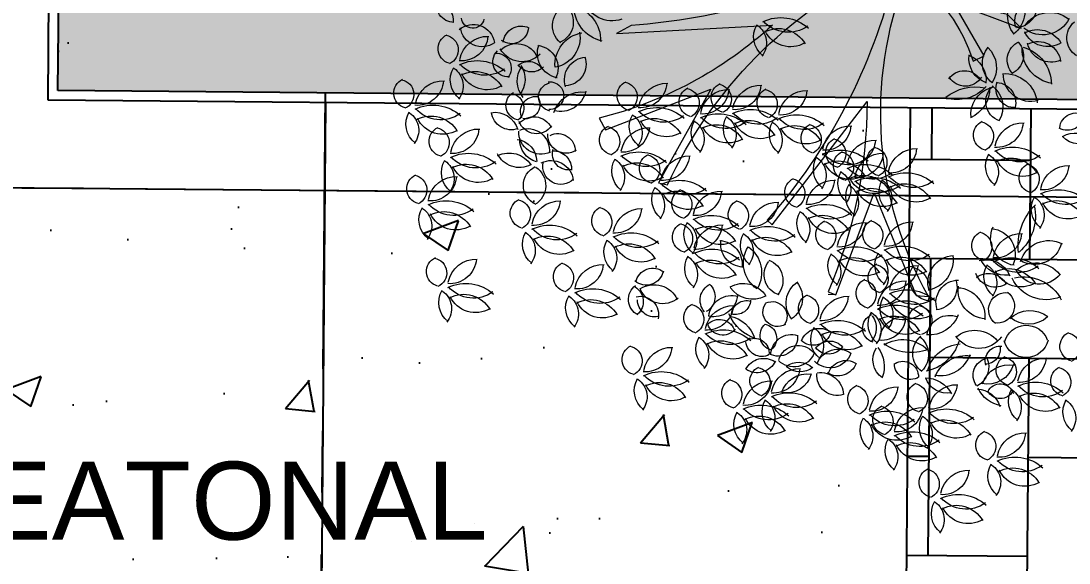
# Model space of a CAD drawing. Header units: millimetres. Extents: x 793 to 3159, y 750 to 2095.
# Drawn here: x 1242.8 to 1248.18, y 980.08 to 982.86 of the extents above; entities that cross this region are included whole.
import ezdxf

# ---------------------------------------------------------------- set-up
doc = ezdxf.new("R2010")
doc.units = ezdxf.units.MM
doc.linetypes.add('CENTER', pattern=[50.8, 31.75, -6.35, 6.35, -6.35])
doc.linetypes.add('CONTINUA', pattern=[0])
for name, color, linetype in [('A-PISOS', 252, 'Continuous'), ('A-PROY', 252, 'Continuous'), ('A-TEXTO', 2, 'Continuous'), ('A-VEGETACION', 65, 'Continuous')]:
    doc.layers.add(name, color=color, linetype=linetype)
doc.layers.add('JUNTA DE CONTROL', color=7, linetype='Continuous', true_color=0xf43e0b)
doc.styles.add('kobalt', font='arial.ttf', dxfattribs={"height": 0.15})

# ---------------------------------------------------------------- blocks, each defined once
blk = doc.blocks.new('A$C15914C01')
at = {"layer": 'A-PISOS', "linetype": 'CONTINUA', "ltscale": 0.5}
h = blk.add_hatch(dxfattribs=at)
h.set_pattern_fill('AR-CONC', color=250, scale=0.01)
h.set_pattern_definition([(50, (-2174.8441, -711.9263), (1.8218467, -0.1593909), [0.1905, -2.0955]), (355, (-2174.8441, -711.9263), (-0.3524342, 1.9105685), [0.1524, -1.6764058]), (100.451445, (-2174.6923, -711.9396), (1.4694125, 1.7511775), [0.1619001, -1.7809024]), (46.1842, (-2174.844, -711.4183), (2.7107904, -0.4204233), [0.28575, -3.14325]), (96.63556, (-2174.6182, -711.4533), (2.3740413, 2.4742612), [0.2428502, -2.671356]), (351.18415, (-2174.844, -711.4183), (2.3740413, 2.4742612), [0.2285997, -2.5145973]), (21, (-2174.5901, -711.5453), (1.5161439, -1.022652), [0.1905, -2.0955]), (326, (-2174.5901, -711.5453), (0.6180203, 1.8418797), [0.1524, -1.6764]), (71.451445, (-2174.4638, -711.6305), (2.1341642, 0.8192277), [0.1619001, -1.7808994]), (37.5, (-2174.8441, -711.9263), (0.03088603, 0.84555039), [0, -1.65608, 0, -1.7018, 0, -1.68275]), (7.5, (-2174.8441, -711.9263), (0.66819663, 1.00180575), [0, -0.97028, 0, -1.61798, 0, -0.64135]), (327.5, (-2175.4105, -711.9263), (1.35590595, -0.05728744), [0, -0.635, 0, -1.9812, 0, -2.6289]), (317.5, (-2175.6645, -711.9263), (1.4812918, 0.2542649), [0, -0.8255, 0, -1.31572, 0, -1.8669])])
h.paths.add_polyline_path([(63.5483, -5.5046), (58.8168, -5.5046), (58.8168, -10.6086), (67.8168, -10.6086), (67.8203, -6.71), (63.5483, -6.7002)])
h.paths.add_polyline_path([(58.8168, -5.5046), (63.5455, -5.5046), (63.5511, -4.9051), (67.8168, -4.9051), (67.8168, -0.9978), (63.5483, -0.9978), (63.5489, -0.9974), (58.8168, -0.9974)])
h = blk.add_hatch(dxfattribs=at)
h.set_pattern_fill('AR-HBONE', color=250, scale=0.005, angle=45)
h.set_pattern_definition([(90, (-2174.8441, -711.9263), (-0.508, 0.508), [1.524, -0.508]), (180, (-2174.8441, -711.4183), (-0.508, 0.508), [1.524, -0.508])])
h.paths.add_polyline_path([(73.8168, -6.7051), (67.8168, -6.7051), (67.8168, -10.6088), (73.8168, -10.6088)])
h.paths.add_polyline_path([(67.8168, -4.9051), (73.8168, -4.9051), (73.8168, -0.9983), (67.8168, -0.9983)])
at = {"layer": 'A-PISOS', "color": 250, "linetype": 'CONTINUA', "ltscale": 0.5}
for p, q in [((64.8168, -6.7051), (64.8168, -10.6087)), ((67.8168, -6.7051), (67.8168, -10.6088)), ((58.8168, -7.153), (77.8618, -7.153))]:
    blk.add_line(p, q, dxfattribs=at)
blk = doc.blocks.new('XR-CONJUNTO$0$A$C458D45B7')
at = {"lineweight": 0, "extrusion": (-2.43104e-07, -5.45806e-06, 1)}
blk.add_line((-0.3067, -1.749), (-0.3463, -1.7481), dxfattribs=at)
blk.add_lwpolyline([(0.1057, -1.746), (0.1681, -1.7494, -0.110183), (-0.0866, -0.95, -0.110183), (0.0225, -0.1181, 0.069274), (0.0548, -0.1083, -0.159056), (0.3751, -0.5382), (0.4313, -0.5098), (0.2694, -0.2414), (0.6188, -0.3643), (0.5483, -0.2962, -0.129481), (0.1024, -0.068, 0.184379), (0.1254, 0.0127), (0.8832, -0.1415), (0.8943, -0.0784), (0.1156, 0.0518, -0.487233), (0.1075, 0.0667, -0.157099), (0.4909, 0.4325), (0.4557, 0.4846), (0.2096, 0.2904), (0.2879, 0.6525), (0.2292, 0.5741, -0.1274), (0.063, 0.1098, -1.508538), (0.0487, 0.1166), (-0.0409, 1.3604), (-0.1014, 1.2588), (-0.0393, 0.4627, -0.187108), (-0.3498, 1.1361), (-0.3949, 1.1174), (-0.3356, 0.7801), (-0.586, 0.9428), (-0.6161, 0.9071, -0.222061), (-0.0345, 0.1193), (-0.0367, 0.1218), (-0.9935, 0.563), (-0.9683, 0.4373, -0.148996), (-0.7862, 0.3977), (-0.1177, 0.0214, -0.61159), (-0.1188, -0.006, -0.101655), (-1.381, -0.3864), (-1.4565, -0.4291), (-0.657, -0.3716, -0.12496), (-1.5382, -0.8654), (-1.5037, -0.924), (-0.968, -0.7054), (-1.2263, -1.1913), (-1.1801, -1.2004, -0.176723), (-0.0978, -0.0662, 0.164875), (-0.0374, -0.112, -0.122319), (-0.6656, -1.3725), (-0.6394, -1.3961), (-0.165, -0.7555, -0.101541), (-0.347, -1.7346), (-0.3067, -1.749), (-0.1198, -1.2235), (0.1057, -1.746)], format="xyb", close=True, dxfattribs=at)
at = {"lineweight": 0, "extrusion": (2.43104e-07, 5.45806e-06, -1)}
for centre, major_axis, start_param, end_param in [((0.6971, -0.3006), (0.1099, 0.1001, 0), 3.177484, 4.811975), ((0.4834, -0.2765), (0.1035, -0.1137, 0), -1.517654, 0.053705), ((-2.2916, -0.2978), (0.0606, -0.0666, 0), 0.737383, 2.650506), ((-1.4822, -0.2092), (0.1151, 0.1048, 0), 1.972626, 3.529352), ((0.6842, -0.3267), (0.0662, -0.0727, 0), 1.953292, 3.968698), ((0.5832, -0.2495), (0.0771, -0.0847, 0), -1.086962, 0.633267), ((-2.3957, -0.3799), (0.0681, -0.0747, 0), 4.052293, 5.534953), ((-1.6688, -0.393), (0.0783, -0.086, 0), 1.425585, 3.486513), ((-1.7932, -0.3761), (0.0771, -0.0846, 0), 4.606747, 6.608193), ((-1.7172, -0.469), (0.1331, 0.1212, 0), 5.659962, 7.036498), ((-1.4916, -0.2871), (0.1256, -0.1379, 0), 0.943566, 2.313218), ((-0.6113, -0.5435), (0.156, 0.1421, 0), 4.983233, 6.17178), ((0.728, -0.2461), (0.1016, -0.1116, 0), -0.392699, 1.416384), ((0.767, -0.434), (0.1135, 0.1034, 0), 4.447251, 6.105395), ((-2.195, -0.3571), (0.0395, -0.0433, 0), -0.642878, 2.183197), ((-0.6295, -0.4307), (0.0909, 0.0828, 0), 2.943806, 4.400315), ((-0.7961, -0.4651), (0.0813, 0.074, 0), 6.042078, 7.680112), ((-0.5782, -0.2358), (0.1269, 0.1155, 0), 1.666781, 3.133707), ((-0.6223, -0.5454), (0.1055, -0.1158, 0), 3.38331, 4.908592), ((0.7063, -0.5098), (0.0938, -0.103, 0), 3.356607, 4.894804), ((0.9635, -0.4091), (0.0736, -0.0808, 0), 1.306379, 3.162265), ((-2.1896, -0.5067), (0.0818, 0.0745, 0), 4.725657, 6.840485), ((-2.1463, -0.3974), (0.083, 0.0756, 0), 1.68426, 3.729013), ((-1.9949, -0.4053), (0.0637, 0.058, 0), 0.764156, 2.934492), ((-1.9437, -0.494), (0.0694, 0.0632, 0), 3.980915, 5.862351), ((-1.6018, -0.593), (0.1128, -0.1238, 0), 2.221305, 3.690822), ((-1.7962, -0.4571), (0.1033, -0.1134, 0), -1.032306, 0.534835), ((-0.5651, -0.3368), (0.0974, -0.107, 0), 0.190237, 1.841773), ((0.7538, -0.3282), (0.0952, 0.0867, 0), 1.721172, 3.438981), ((0.7097, -0.547), (0.0855, 0.0778, 0), 4.970648, 6.893858), ((-2.292, -0.5222), (0.0578, 0.0526, 0), 2.569534, 5.006064), ((-2.3437, -0.5302), (0.0521, -0.0572, 0), 4.051015, 6.582941), ((-2.2517, -0.448), (0.0917, -0.1007, 0), -0.777492, 0.800951), ((-2.1145, -0.6009), (0.0977, -0.1073, 0), 2.477681, 3.902549), ((0.5509, -0.5449), (0.0857, -0.0941, 0), 1.381618, 2.98878), ((0.3531, -0.5727), (0.1058, 0.0963, 0), 6.187244, 7.584647), ((0.6511, -0.5265), (0.0746, 0.068, 0), 3.082887, 5.021593), ((0.5328, -0.5061), (0.0677, -0.0743, 0), 4.704556, 6.562471), ((0.8079, -0.4647), (0.1228, -0.1349, 0), 0.876191, 2.292519), ((0.5809, -0.6537), (0.1334, -0.1465, 0), 4.136961, 5.426322), ((0.7736, -0.4108), (0.0842, -0.0925, 0), 0.316464, 2.06298), ((-2.0101, -0.5841), (0.0523, -0.0575, 0), 0.633418, 3.085829), ((-1.9398, -0.4538), (0.0868, -0.0954, 0), -0.069614, 1.779881), ((-1.9667, -0.6078), (0.0867, 0.0789, 0), 4.676888, 6.613696), ((-1.7339, -0.5375), (0.0851, -0.0934, 0), 0.924716, 2.656883), ((-1.8688, -0.6134), (0.0781, -0.0858, 0), 3.969056, 5.92434), ((0.4851, -0.523), (0.097, 0.0883, 0), 2.624439, 4.009853), ((0.3065, -0.6372), (0.0924, -0.1015, 0), 4.220644, 5.539862), ((-2.1633, -0.7923), (0.156, 0.1421, 0), 4.983233, 6.17178), ((-2.0709, -0.6192), (0.0524, -0.0576, 0), 3.810166, 6.090838), ((-1.9038, -0.6639), (0.0614, 0.0559, 0), 4.717033, 6.423449), ((-1.6027, -0.6693), (0.086, 0.0783, 0), 3.55062, 5.363168), ((-1.7206, -0.5916), (0.0749, -0.0823, 0), -1.194178, 0.664916), ((0.3333, -0.6856), (0.0658, -0.0723, 0), 2.905781, 4.823107), ((-2.1816, -0.6795), (0.0909, 0.0828, 0), 2.943806, 4.400315), ((-2.3482, -0.7139), (0.0813, 0.074, 0), 6.042078, 7.680112), ((-2.1303, -0.4845), (0.1269, 0.1155, 0), 1.666781, 3.133707), ((-2.1744, -0.7941), (0.1055, -0.1158, 0), 3.38331, 4.908592), ((-1.8262, -0.6795), (0.0906, -0.0995, 0), 1.614915, 2.889535), ((-1.8895, -0.5504), (0.0621, 0.0565, 0), 1.467676, 3.222181), ((-2.0476, -0.6746), (0.0938, 0.0854, 0), 0.129265, 1.395311), ((0.3358, -0.5709), (0.0714, 0.065, 0), 1.264913, 3.299305), ((0.5912, -0.6765), (0.0712, 0.0649, 0), 2.239479, 4.247459), ((0.4925, -0.7502), (0.0711, -0.0781, 0), 3.953652, 5.660875), ((0.5423, -0.7661), (0.1235, 0.1125, 0), 5.36207, 6.898676), ((0.673, -0.5985), (0.0953, -0.1046, 0), 0.451758, 2.314123), ((-2.5155, -0.7546), (0.0578, 0.0526, 0), 2.569534, 5.006064), ((-2.5672, -0.7627), (0.0521, -0.0572, 0), 4.051015, 6.582941), ((-2.4752, -0.6805), (0.0917, -0.1007, 0), -0.777492, 0.800951), ((-2.338, -0.8334), (0.0977, -0.1073, 0), 2.477681, 3.902549), ((-2.1171, -0.5856), (0.0974, -0.107, 0), 0.190237, 1.841773), ((-1.7764, -0.7608), (0.0547, 0.0498, 0), 2.514693, 5.184025), ((-1.7922, -0.7543), (0.0477, -0.0524, 0), 3.730197, 7.076743), ((-1.3694, -0.7464), (0.0578, 0.0526, 0), 2.569534, 5.006064), ((-1.4212, -0.7544), (0.0521, -0.0572, 0), 4.051015, 6.582941), ((-1.3292, -0.6723), (0.0917, -0.1007, 0), -0.777492, 0.800951), ((-1.192, -0.8251), (0.0977, -0.1073, 0), 2.477681, 3.902549), ((-0.8867, -0.7475), (0.0578, 0.0526, 0), 2.569534, 5.006064), ((-0.9384, -0.7555), (0.0521, -0.0572, 0), 4.051015, 6.582941), ((-0.8464, -0.6733), (0.0917, -0.1007, 0), -0.777492, 0.800951), ((-0.7092, -0.8262), (0.0977, -0.1073, 0), 2.477681, 3.902549), ((0.3952, -0.9166), (0.1824, 0.1661, 0), 4.763929, 5.636252), ((0.2948, -0.5436), (0.143, 0.1302, 0), 1.427963, 2.601349), ((0.5108, -0.8091), (0.1051, 0.0957, 0), 3.743488, 5.119397), ((0.2985, -0.6789), (0.1219, 0.111, 0), 0.683436, 1.880422), ((0.5462, -0.7433), (0.0689, -0.0756, 0), 1.029573, 3.198864), ((0.3985, -0.7729), (0.0993, 0.0905, 0), 6.058163, 7.566179), ((-1.9413, -0.8068), (0.0509, -0.0559, 0), 0.945939, 3.367294), ((-2.002, -0.8225), (0.0572, 0.0521, 0), 5.641793, 7.92155), ((-1.624, -0.8846), (0.1127, 0.1027, 0), 4.169962, 5.561665), ((-1.7382, -0.7025), (0.0978, 0.089, 0), 0.938823, 2.542828), ((-1.051, -0.7726), (0.0578, 0.0526, 0), 2.569534, 5.006064), ((-1.1027, -0.7806), (0.0521, -0.0572, 0), 4.051015, 6.582941), ((-1.0107, -0.6984), (0.0917, -0.1007, 0), -0.777492, 0.800951), ((-0.8735, -0.8513), (0.0977, -0.1073, 0), 2.477681, 3.902549), ((-0.6504, -0.7704), (0.0578, 0.0526, 0), 2.569534, 5.006064), ((-0.7022, -0.7784), (0.0521, -0.0572, 0), 4.051015, 6.582941), ((-0.6101, -0.6963), (0.0917, -0.1007, 0), -0.777492, 0.800951), ((-0.4729, -0.8491), (0.0977, -0.1073, 0), 2.477681, 3.902549), ((-2.3869, -1.0247), (0.156, 0.1421, 0), 4.983233, 6.17178), ((-1.8635, -0.8377), (0.0576, 0.0525, 0), 3.417735, 5.567883), ((-1.9167, -0.801), (0.055, 0.0501, 0), 0.107397, 2.469596), ((-1.2408, -1.0165), (0.156, 0.1421, 0), 4.983233, 6.17178), ((-0.758, -1.0176), (0.156, 0.1421, 0), 4.983233, 6.17178), ((0.8645, -0.7958), (0.0594, -0.0652, 0), -0.726496, 1.218619), ((0.9098, -0.8788), (0.0568, -0.0624, 0), 2.393253, 4.474922), ((-2.4051, -0.9119), (0.0909, 0.0828, 0), 2.943806, 4.400315), ((-2.5717, -0.9464), (0.0813, 0.074, 0), 6.042078, 7.680112), ((-2.3538, -0.717), (0.1269, 0.1155, 0), 1.666781, 3.133707), ((-2.3979, -1.0266), (0.1055, -0.1158, 0), 3.38331, 4.908592), ((-2.0704, -0.9669), (0.0821, -0.0901, 0), 3.692575, 5.155285), ((-1.989, -0.8304), (0.0692, -0.076, 0), 0.38642, 2.157574), ((-1.259, -0.9037), (0.0909, 0.0828, 0), 2.943806, 4.400315), ((-1.4256, -0.9381), (0.0813, 0.074, 0), 6.042078, 7.680112), ((-1.2077, -0.7087), (0.1269, 0.1155, 0), 1.666781, 3.133707), ((-1.2519, -1.0183), (0.1055, -0.1158, 0), 3.38331, 4.908592), ((-0.9223, -1.0427), (0.156, 0.1421, 0), 4.983233, 6.17178), ((-0.8892, -0.7349), (0.1269, 0.1155, 0), 1.666781, 3.133707), ((-0.7763, -0.9048), (0.0909, 0.0828, 0), 2.943806, 4.400315), ((-0.9429, -0.9392), (0.0813, 0.074, 0), 6.042078, 7.680112), ((-0.725, -0.7098), (0.1269, 0.1155, 0), 1.666781, 3.133707), ((-0.7691, -1.0194), (0.1055, -0.1158, 0), 3.38331, 4.908592), ((-0.5218, -1.0405), (0.156, 0.1421, 0), 4.983233, 6.17178), ((-0.4887, -0.7327), (0.1269, 0.1155, 0), 1.666781, 3.133707), ((0.4619, -0.9165), (0.0578, 0.0526, 0), 2.569534, 5.006064), ((0.4102, -0.9246), (0.0521, -0.0572, 0), 4.051015, 6.582941), ((0.5022, -0.8424), (0.0917, -0.1007, 0), -0.777492, 0.800951), ((0.6394, -0.9952), (0.0977, -0.1073, 0), 2.477681, 3.902549), ((-2.3406, -0.818), (0.0974, -0.107, 0), 0.190237, 1.841773), ((-1.8711, -0.9645), (0.0744, 0.0677, 0), 4.565806, 6.533384), ((-1.8588, -0.8569), (0.0633, -0.0695, 0), -0.241864, 1.949123), ((-1.4554, -0.9757), (0.0578, 0.0526, 0), 2.569534, 5.006064), ((-1.5071, -0.9838), (0.0521, -0.0572, 0), 4.051015, 6.582941), ((-1.4151, -0.9016), (0.0917, -0.1007, 0), -0.777492, 0.800951), ((-1.2779, -1.0544), (0.0977, -0.1073, 0), 2.477681, 3.902549), ((-1.1946, -0.8098), (0.0974, -0.107, 0), 0.190237, 1.841773), ((-0.9405, -0.9299), (0.0909, 0.0828, 0), 2.943806, 4.400315), ((-1.1071, -0.9643), (0.0813, 0.074, 0), 6.042078, 7.680112), ((-0.9334, -1.0445), (0.1055, -0.1158, 0), 3.38331, 4.908592), ((-0.8761, -0.836), (0.0974, -0.107, 0), 0.190237, 1.841773), ((-0.7118, -0.8109), (0.0974, -0.107, 0), 0.190237, 1.841773), ((-0.54, -0.9277), (0.0909, 0.0828, 0), 2.943806, 4.400315), ((-0.7066, -0.9621), (0.0813, 0.074, 0), 6.042078, 7.680112), ((-0.5328, -1.0423), (0.1055, -0.1158, 0), 3.38331, 4.908592), ((-0.4756, -0.8338), (0.0974, -0.107, 0), 0.190237, 1.841773), ((-0.4213, -0.9474), (0.0578, 0.0526, 0), 2.569534, 5.006064), ((-0.4731, -0.9554), (0.0521, -0.0572, 0), 4.051015, 6.582941), ((-0.3811, -0.8732), (0.0917, -0.1007, 0), -0.777492, 0.800951), ((-0.2439, -1.0261), (0.0977, -0.1073, 0), 2.477681, 3.902549), ((0.9106, -1.0346), (0.0926, -0.1017, 0), 3.353254, 4.564957), ((-2.3294, -0.9985), (0.0578, 0.0526, 0), 2.569534, 5.006064), ((-2.3812, -1.0065), (0.0521, -0.0572, 0), 4.051015, 6.582941), ((-2.2891, -0.9244), (0.0917, -0.1007, 0), -0.777492, 0.800951), ((-2.152, -1.0772), (0.0977, -0.1073, 0), 2.477681, 3.902549), ((-1.8349, -0.9416), (0.0765, -0.084, 0), 0.279297, 2.335483), ((-1.9016, -1.0376), (0.0829, 0.0754, 0), 5.072303, 7.119215), ((-1.7051, -0.9533), (0.0702, 0.0639, 0), 1.7289, 3.911271), ((-1.7464, -1.0372), (0.0598, -0.0657, 0), 3.398385, 5.466877), ((-0.2941, -1.0186), (0.0578, 0.0526, 0), 2.569534, 5.006064), ((-0.3459, -1.0266), (0.0521, -0.0572, 0), 4.051015, 6.582941), ((-0.2539, -0.9445), (0.0917, -0.1007, 0), -0.777492, 0.800951), ((-0.1167, -1.0973), (0.0977, -0.1073, 0), 2.477681, 3.902549), ((0.5906, -1.1866), (0.156, 0.1421, 0), 4.983233, 6.17178), ((0.926, -0.8367), (0.0863, 0.0786, 0), 1.589818, 3.127586), ((-1.9684, -1.0956), (0.0847, 0.0771, 0), 5.565903, 6.997649), ((-1.8235, -0.9794), (0.0806, -0.0885, 0), 1.008399, 2.302773), ((-1.3268, -1.2458), (0.156, 0.1421, 0), 4.983233, 6.17178), ((-0.2927, -1.2175), (0.156, 0.1421, 0), 4.983233, 6.17178), ((-0.2531, -1.0846), (0.0578, 0.0526, 0), 2.569534, 5.006064), ((-0.3048, -1.0927), (0.0521, -0.0572, 0), 4.051015, 6.582941), ((-0.2128, -1.0105), (0.0917, -0.1007, 0), -0.777492, 0.800951), ((-0.0756, -1.1634), (0.0977, -0.1073, 0), 2.477681, 3.902549), ((-0.0824, -1.0582), (0.0578, 0.0526, 0), 2.569534, 5.006064), ((-0.1341, -1.0662), (0.0521, -0.0572, 0), 4.051015, 6.582941), ((-0.0421, -0.9841), (0.0917, -0.1007, 0), -0.777492, 0.800951), ((0.0951, -1.1369), (0.0977, -0.1073, 0), 2.477681, 3.902549), ((0.5723, -1.0738), (0.0909, 0.0828, 0), 2.943806, 4.400315), ((0.4057, -1.1082), (0.0813, 0.074, 0), 6.042078, 7.680112), ((0.6236, -0.8789), (0.1269, 0.1155, 0), 1.666781, 3.133707), ((0.5795, -1.1885), (0.1055, -0.1158, 0), 3.38331, 4.908592), ((-2.2008, -1.2686), (0.156, 0.1421, 0), 4.983233, 6.17178), ((-1.9446, -1.0025), (0.0914, 0.0833, 0), 1.806411, 3.423556), ((-1.9938, -1.1874), (0.1001, 0.0912, 0), 4.980953, 6.432495), ((-1.6923, -1.0522), (0.0603, 0.0549, 0), 2.047726, 4.165076), ((-1.7684, -1.1317), (0.0697, 0.0635, 0), 5.41227, 7.055783), ((-1.345, -1.133), (0.0909, 0.0828, 0), 2.943806, 4.400315), ((-1.2937, -0.9381), (0.1269, 0.1155, 0), 1.666781, 3.133707), ((-1.3378, -1.2477), (0.1055, -0.1158, 0), 3.38331, 4.908592), ((-1.2476, -1.1172), (0.0578, 0.0526, 0), 2.569534, 5.006064), ((-1.2994, -1.1252), (0.0521, -0.0572, 0), 4.051015, 6.582941), ((-1.2073, -1.043), (0.0917, -0.1007, 0), -0.777492, 0.800951), ((-1.0702, -1.1959), (0.0977, -0.1073, 0), 2.477681, 3.902549), ((-0.3109, -1.1047), (0.0909, 0.0828, 0), 2.943806, 4.400315), ((-0.4775, -1.1391), (0.0813, 0.074, 0), 6.042078, 7.680112), ((-0.2596, -0.9097), (0.1269, 0.1155, 0), 1.666781, 3.133707), ((-0.3038, -1.2193), (0.1055, -0.1158, 0), 3.38331, 4.908592), ((-0.1655, -1.2887), (0.156, 0.1421, 0), 4.983233, 6.17178), ((0.6368, -0.9799), (0.0974, -0.107, 0), 0.190237, 1.841773), ((0.7002, -1.1307), (0.0578, 0.0526, 0), 2.569534, 5.006064), ((0.6485, -1.1387), (0.0521, -0.0572, 0), 4.051015, 6.582941), ((0.7405, -1.0565), (0.0917, -0.1007, 0), -0.777492, 0.800951), ((0.8777, -1.2094), (0.0977, -0.1073, 0), 2.477681, 3.902549), ((-2.219, -1.1558), (0.0909, 0.0828, 0), 2.943806, 4.400315), ((-2.3856, -1.1902), (0.0813, 0.074, 0), 6.042078, 7.680112), ((-2.1677, -0.9608), (0.1269, 0.1155, 0), 1.666781, 3.133707), ((-2.2118, -1.2704), (0.1055, -0.1158, 0), 3.38331, 4.908592), ((-2.1546, -1.0619), (0.0974, -0.107, 0), 0.190237, 1.841773), ((-1.8126, -1.2153), (0.072, -0.0791, 0), 1.163391, 3.416553), ((-1.9175, -1.2184), (0.0757, -0.0831, 0), 4.435217, 6.484111), ((-1.7769, -1.1998), (0.0834, 0.076, 0), 4.961295, 6.910739), ((-1.7291, -1.1155), (0.0627, -0.0688, 0), -0.051798, 2.496029), ((-1.5116, -1.1674), (0.0813, 0.074, 0), 6.042078, 7.680112), ((-1.2805, -1.0391), (0.0974, -0.107, 0), 0.190237, 1.841773), ((-0.2465, -1.0107), (0.0974, -0.107, 0), 0.190237, 1.841773), ((-0.1837, -1.1759), (0.0909, 0.0828, 0), 2.943806, 4.400315), ((-0.3503, -1.2103), (0.0813, 0.074, 0), 6.042078, 7.680112), ((-0.1324, -0.9809), (0.1269, 0.1155, 0), 1.666781, 3.133707), ((-0.1766, -1.2906), (0.1055, -0.1158, 0), 3.38331, 4.908592), ((-0.1245, -1.3547), (0.156, 0.1421, 0), 4.983233, 6.17178), ((0.0463, -1.3283), (0.156, 0.1421, 0), 4.983233, 6.17178), ((-2.4398, -1.2438), (0.0578, 0.0526, 0), 2.569534, 5.006064), ((-2.4915, -1.2519), (0.0521, -0.0572, 0), 4.051015, 6.582941), ((-2.3995, -1.1697), (0.0917, -0.1007, 0), -0.777492, 0.800951), ((-2.2623, -1.3226), (0.0977, -0.1073, 0), 2.477681, 3.902549), ((-1.119, -1.3873), (0.156, 0.1421, 0), 4.983233, 6.17178), ((-0.5005, -1.2274), (0.0578, 0.0526, 0), 2.569534, 5.006064), ((-0.5522, -1.2354), (0.0521, -0.0572, 0), 4.051015, 6.582941), ((-0.4602, -1.1532), (0.0917, -0.1007, 0), -0.777492, 0.800951), ((-0.323, -1.3061), (0.0977, -0.1073, 0), 2.477681, 3.902549), ((-0.1427, -1.2419), (0.0909, 0.0828, 0), 2.943806, 4.400315), ((-0.1193, -1.082), (0.0974, -0.107, 0), 0.190237, 1.841773), ((-0.0914, -1.047), (0.1269, 0.1155, 0), 1.666781, 3.133707), ((-0.1355, -1.3566), (0.1055, -0.1158, 0), 3.38331, 4.908592), ((0.028, -1.2155), (0.0909, 0.0828, 0), 2.943806, 4.400315), ((-0.1385, -1.2499), (0.0813, 0.074, 0), 6.042078, 7.680112), ((0.0793, -1.0205), (0.1269, 0.1155, 0), 1.666781, 3.133707), ((0.0352, -1.3301), (0.1055, -0.1158, 0), 3.38331, 4.908592), ((0.8289, -1.4008), (0.156, 0.1421, 0), 4.983233, 6.17178), ((-1.1372, -1.2745), (0.0909, 0.0828, 0), 2.943806, 4.400315), ((-1.3038, -1.3089), (0.0813, 0.074, 0), 6.042078, 7.680112), ((-1.0859, -1.0795), (0.1269, 0.1155, 0), 1.666781, 3.133707), ((-1.13, -1.3891), (0.1055, -0.1158, 0), 3.38331, 4.908592), ((-1.0791, -1.2944), (0.0578, 0.0526, 0), 2.569534, 5.006064), ((-1.1309, -1.3025), (0.0521, -0.0572, 0), 4.051015, 6.582941), ((-1.0388, -1.2203), (0.0917, -0.1007, 0), -0.777492, 0.800951), ((-0.9017, -1.3731), (0.0977, -0.1073, 0), 2.477681, 3.902549), ((-0.3093, -1.2764), (0.0813, 0.074, 0), 6.042078, 7.680112), ((-0.0782, -1.148), (0.0974, -0.107, 0), 0.190237, 1.841773), ((0.0925, -1.1216), (0.0974, -0.107, 0), 0.190237, 1.841773), ((0.8106, -1.288), (0.0909, 0.0828, 0), 2.943806, 4.400315), ((0.6441, -1.3224), (0.0813, 0.074, 0), 6.042078, 7.680112), ((0.862, -1.093), (0.1269, 0.1155, 0), 1.666781, 3.133707), ((0.8178, -1.4026), (0.1055, -0.1158, 0), 3.38331, 4.908592), ((-2.3111, -1.5139), (0.156, 0.1421, 0), 4.983233, 6.17178), ((-1.9065, -1.3598), (0.0578, 0.0526, 0), 2.569534, 5.006064), ((-1.0728, -1.1806), (0.0974, -0.107, 0), 0.190237, 1.841773), ((-0.7881, -1.3457), (0.0578, 0.0526, 0), 2.569534, 5.006064), ((-0.8399, -1.3537), (0.0521, -0.0572, 0), 4.051015, 6.582941), ((-0.7479, -1.2715), (0.0917, -0.1007, 0), -0.777492, 0.800951), ((-0.6107, -1.4244), (0.0977, -0.1073, 0), 2.477681, 3.902549), ((-0.3719, -1.4975), (0.156, 0.1421, 0), 4.983233, 6.17178), ((0.9141, -1.4743), (0.1955, -0.2147, 0), 2.163971, 3.093217), ((0.463, -1.3312), (0.166, -0.1823, 0), -1.064666, -0.000104), ((0.8751, -1.194), (0.0974, -0.107, 0), 0.190237, 1.841773), ((-2.3294, -1.4011), (0.0909, 0.0828, 0), 2.943806, 4.400315), ((-2.496, -1.4356), (0.0813, 0.074, 0), 6.042078, 7.680112), ((-2.2781, -1.2062), (0.1269, 0.1155, 0), 1.666781, 3.133707), ((-2.3222, -1.5158), (0.1055, -0.1158, 0), 3.38331, 4.908592), ((-1.9582, -1.3678), (0.0521, -0.0572, 0), 4.051015, 6.582941), ((-1.8662, -1.2856), (0.0917, -0.1007, 0), -0.777492, 0.800951), ((-1.729, -1.4385), (0.0977, -0.1073, 0), 2.477681, 3.902549), ((-1.4881, -1.3917), (0.0578, 0.0526, 0), 2.569534, 5.006064), ((-1.5398, -1.3998), (0.0521, -0.0572, 0), 4.051015, 6.582941), ((-1.4478, -1.3176), (0.0917, -0.1007, 0), -0.777492, 0.800951), ((-1.3106, -1.4705), (0.0977, -0.1073, 0), 2.477681, 3.902549), ((-0.9505, -1.5645), (0.156, 0.1421, 0), 4.983233, 6.17178), ((-0.3901, -1.3847), (0.0909, 0.0828, 0), 2.943806, 4.400315), ((-0.5567, -1.4191), (0.0813, 0.074, 0), 6.042078, 7.680112), ((-0.3388, -1.1897), (0.1269, 0.1155, 0), 1.666781, 3.133707), ((-0.3829, -1.4993), (0.1055, -0.1158, 0), 3.38331, 4.908592), ((-2.2649, -1.3072), (0.0974, -0.107, 0), 0.190237, 1.841773), ((-1.0722, -1.4679), (0.0578, 0.0526, 0), 2.569534, 5.006064), ((-0.9687, -1.4517), (0.0909, 0.0828, 0), 2.943806, 4.400315), ((-1.1353, -1.4861), (0.0813, 0.074, 0), 6.042078, 7.680112), ((-0.9174, -1.2568), (0.1269, 0.1155, 0), 1.666781, 3.133707), ((-0.9615, -1.5664), (0.1055, -0.1158, 0), 3.38331, 4.908592), ((-0.6595, -1.6158), (0.156, 0.1421, 0), 4.983233, 6.17178), ((-0.3256, -1.2908), (0.0974, -0.107, 0), 0.190237, 1.841773), ((-0.3375, -1.442), (0.0578, 0.0526, 0), 2.569534, 5.006064), ((-0.3893, -1.45), (0.0521, -0.0572, 0), 4.051015, 6.582941), ((-0.2972, -1.3679), (0.0917, -0.1007, 0), -0.777492, 0.800951), ((-0.16, -1.5207), (0.0977, -0.1073, 0), 2.477681, 3.902549), ((-0.0964, -1.4345), (0.0578, 0.0526, 0), 2.569534, 5.006064), ((-0.1482, -1.4425), (0.0521, -0.0572, 0), 4.051015, 6.582941), ((-0.0562, -1.3603), (0.0917, -0.1007, 0), -0.777492, 0.800951), ((0.081, -1.5132), (0.0977, -0.1073, 0), 2.477681, 3.902549), ((0.6228, -1.4419), (0.095, -0.1043, 0), 0.869755, 2.711845), ((0.477, -1.5278), (0.0893, -0.0981, 0), 3.949733, 5.869629), ((-1.7778, -1.6299), (0.156, 0.1421, 0), 4.983233, 6.17178), ((-1.7447, -1.3221), (0.1269, 0.1155, 0), 1.666781, 3.133707), ((-1.3594, -1.6618), (0.156, 0.1421, 0), 4.983233, 6.17178), ((-1.1239, -1.4759), (0.0521, -0.0572, 0), 4.051015, 6.582941), ((-1.0319, -1.3937), (0.0917, -0.1007, 0), -0.777492, 0.800951), ((-0.8947, -1.5466), (0.0977, -0.1073, 0), 2.477681, 3.902549), ((-0.9043, -1.3578), (0.0974, -0.107, 0), 0.190237, 1.841773), ((-0.6777, -1.503), (0.0909, 0.0828, 0), 2.943806, 4.400315), ((-0.8443, -1.5374), (0.0813, 0.074, 0), 6.042078, 7.680112), ((-0.6264, -1.308), (0.1269, 0.1155, 0), 1.666781, 3.133707), ((-0.6706, -1.6176), (0.1055, -0.1158, 0), 3.38331, 4.908592), ((0.4638, -1.4838), (0.0578, 0.0526, 0), 2.569534, 5.006064), ((0.412, -1.4919), (0.0521, -0.0572, 0), 4.051015, 6.582941), ((0.5041, -1.4097), (0.0917, -0.1007, 0), -0.777492, 0.800951), ((0.6413, -1.5626), (0.0977, -0.1073, 0), 2.477681, 3.902549), ((0.783, -1.6027), (0.1018, -0.1118, 0), 2.590682, 4.333365), ((-1.7961, -1.517), (0.0909, 0.0828, 0), 2.943806, 4.400315), ((-1.9626, -1.5515), (0.0813, 0.074, 0), 6.042078, 7.680112), ((-1.7889, -1.6317), (0.1055, -0.1158, 0), 3.38331, 4.908592), ((-1.7316, -1.4231), (0.0974, -0.107, 0), 0.190237, 1.841773), ((-1.3777, -1.549), (0.0909, 0.0828, 0), 2.943806, 4.400315), ((-1.5443, -1.5835), (0.0813, 0.074, 0), 6.042078, 7.680112), ((-1.3264, -1.3541), (0.1269, 0.1155, 0), 1.666781, 3.133707), ((-1.3705, -1.6637), (0.1055, -0.1158, 0), 3.38331, 4.908592), ((-0.9118, -1.6039), (0.082, -0.09, 0), 3.922895, 5.563815), ((-0.7854, -1.4992), (0.0784, -0.0861, 0), 0.761161, 2.48284), ((-0.6133, -1.4091), (0.0974, -0.107, 0), 0.190237, 1.841773), ((-0.2089, -1.7121), (0.156, 0.1421, 0), 4.983233, 6.17178), ((0.0322, -1.7046), (0.156, 0.1421, 0), 4.983233, 6.17178), ((0.7069, -1.433), (0.0958, -0.1052, 0), -0.620898, 1.257402), ((-1.3132, -1.4551), (0.0974, -0.107, 0), 0.190237, 1.841773), ((-0.9435, -1.738), (0.156, 0.1421, 0), 4.983233, 6.17178), ((-0.9105, -1.4302), (0.1269, 0.1155, 0), 1.666781, 3.133707), ((-0.6264, -1.5932), (0.1167, 0.1063, 0), 2.876809, 4.428757), ((-0.8545, -1.6456), (0.111, -0.1219, 0), 4.499583, 5.944826), ((-0.2271, -1.5993), (0.0909, 0.0828, 0), 2.943806, 4.400315), ((-0.3937, -1.6337), (0.0813, 0.074, 0), 6.042078, 7.680112), ((-0.1758, -1.4043), (0.1269, 0.1155, 0), 1.666781, 3.133707), ((-0.2199, -1.714), (0.1055, -0.1158, 0), 3.38331, 4.908592), ((0.014, -1.5918), (0.0909, 0.0828, 0), 2.943806, 4.400315), ((-0.1526, -1.6262), (0.0813, 0.074, 0), 6.042078, 7.680112), ((0.0653, -1.3968), (0.1269, 0.1155, 0), 1.666781, 3.133707), ((0.0211, -1.7064), (0.1055, -0.1158, 0), 3.38331, 4.908592), ((0.3027, -1.6758), (0.1024, 0.0933, 0), 3.565307, 5.386182), ((0.1309, -1.5621), (0.1185, 0.1079, 0), 0.583209, 2.085095), ((0.4627, -1.6858), (0.0965, 0.0879, 0), 5.163098, 6.626384), ((0.5621, -1.4865), (0.099, -0.1087, 0), 0.621866, 1.808522), ((0.5924, -1.7539), (0.156, 0.1421, 0), 4.983233, 6.17178), ((-2.3306, -1.6663), (0.0578, 0.0526, 0), 2.569534, 5.006064), ((-2.3824, -1.6743), (0.0521, -0.0572, 0), 4.051015, 6.582941), ((-2.2903, -1.5922), (0.0917, -0.1007, 0), -0.777492, 0.800951), ((-2.1531, -1.745), (0.0977, -0.1073, 0), 2.477681, 3.902549), ((-1.6791, -1.6816), (0.0578, 0.0526, 0), 2.569534, 5.006064), ((-0.9618, -1.6252), (0.0909, 0.0828, 0), 2.943806, 4.400315), ((-1.1284, -1.6596), (0.0813, 0.074, 0), 6.042078, 7.680112), ((-0.9546, -1.7398), (0.1055, -0.1158, 0), 3.38331, 4.908592), ((-0.8973, -1.5313), (0.0974, -0.107, 0), 0.190237, 1.841773), ((-0.5678, -1.6507), (0.0806, 0.0734, 0), 2.594914, 4.537615), ((-0.6921, -1.6834), (0.0834, 0.0759, 0), 5.793524, 7.714733), ((-0.1627, -1.5054), (0.0974, -0.107, 0), 0.190237, 1.841773), ((-0.0655, -1.658), (0.0578, 0.0526, 0), 2.569534, 5.006064), ((-0.1173, -1.666), (0.0521, -0.0572, 0), 4.051015, 6.582941), ((0.0784, -1.4979), (0.0974, -0.107, 0), 0.190237, 1.841773), ((-0.0252, -1.5838), (0.0917, -0.1007, 0), -0.777492, 0.800951), ((0.112, -1.7367), (0.0977, -0.1073, 0), 2.477681, 3.902549), ((0.1852, -1.6575), (0.086, 0.0783, 0), 2.417191, 4.449233), ((0.0519, -1.7212), (0.0841, -0.0923, 0), 4.121445, 5.863655), ((0.5742, -1.6411), (0.0909, 0.0828, 0), 2.943806, 4.400315), ((0.4076, -1.6756), (0.0813, 0.074, 0), 6.042078, 7.680112), ((0.6255, -1.4462), (0.1269, 0.1155, 0), 1.666781, 3.133707), ((0.5814, -1.7558), (0.1055, -0.1158, 0), 3.38331, 4.908592), ((0.6386, -1.5472), (0.0974, -0.107, 0), 0.190237, 1.841773), ((0.7191, -1.723), (0.1155, 0.1052, 0), 4.718896, 6.320013), ((0.7347, -1.5407), (0.1002, 0.0912, 0), 1.386642, 3.372135), ((-1.7309, -1.6896), (0.0521, -0.0572, 0), 4.051015, 6.582941), ((-1.6389, -1.6075), (0.0917, -0.1007, 0), -0.777492, 0.800951), ((-1.5017, -1.7603), (0.0977, -0.1073, 0), 2.477681, 3.902549), ((-1.2818, -1.6299), (0.0592, -0.0651, 0), -0.667272, 1.44118), ((-1.2467, -1.719), (0.0602, -0.0661, 0), 2.502227, 4.54115), ((0.3233, -1.7786), (0.0857, 0.0781, 0), 3.557171, 5.425825), ((0.1962, -1.6996), (0.0871, 0.0794, 0), 0.417724, 2.199452), ((0.508, -1.5903), (0.0709, -0.0778, 0), 0.120299, 1.944748), ((0.4762, -1.7275), (0.0685, -0.0752, 0), 3.211817, 4.937174), ((0.7689, -1.5609), (0.1308, -0.1436, 0), 0.328466, 1.844368), ((0.659, -1.8548), (0.145, -0.1593, 0), 3.642263, 4.961959), ((-2.202, -1.9364), (0.156, 0.1421, 0), 4.983233, 6.17178), ((-1.2828, -1.7911), (0.0649, 0.0591, 0), 2.74486, 4.817126), ((-1.2377, -1.845), (0.088, -0.0966, 0), 3.302682, 4.998485), ((-0.9126, -1.7877), (0.0666, 0.0606, 0), 3.142668, 4.98287), ((-1.0139, -1.7723), (0.0647, 0.0589, 0), 6.162681, 8.065967), ((-0.7802, -1.8349), (0.0912, -0.1001, 0), 3.336911, 4.892596), ((-0.4314, -1.795), (0.096, 0.0875, 0), 3.183323, 4.85961), ((-0.6069, -1.7718), (0.0959, 0.0873, 0), 0.047939, 1.69324), ((-0.1257, -1.738), (0.0578, 0.0526, 0), 2.569534, 5.006064), ((-0.1774, -1.746), (0.0521, -0.0572, 0), 4.051015, 6.582941), ((-0.0854, -1.6638), (0.0917, -0.1007, 0), -0.777492, 0.800951), ((0.0518, -1.8167), (0.0977, -0.1073, 0), 2.477681, 3.902549), ((0.0631, -1.9281), (0.156, 0.1421, 0), 4.983233, 6.17178), ((0.4688, -1.7106), (0.11, 0.1002, 0), 2.356072, 3.990407), ((0.3124, -1.849), (0.0993, -0.1091, 0), 3.920668, 5.558542), ((0.5658, -1.8099), (0.0649, 0.0591, 0), 2.928423, 5.62201), ((-2.2202, -1.8236), (0.0909, 0.0828, 0), 2.943806, 4.400315), ((-2.3868, -1.858), (0.0813, 0.074, 0), 6.042078, 7.680112), ((-2.1689, -1.6286), (0.1269, 0.1155, 0), 1.666781, 3.133707), ((-2.213, -1.9382), (0.1055, -0.1158, 0), 3.38331, 4.908592), ((-1.5505, -1.9517), (0.156, 0.1421, 0), 4.983233, 6.17178), ((-1.5174, -1.6439), (0.1269, 0.1155, 0), 1.666781, 3.133707), ((-1.3815, -1.8033), (0.0647, 0.0589, 0), 5.980387, 7.844259), ((-1.3086, -1.8699), (0.07, 0.0637, 0), 5.213427, 7.235231), ((-1.1965, -1.6859), (0.0927, 0.0844, 0), 1.60107, 3.477305), ((-0.8369, -1.8829), (0.0813, -0.0892, 0), 2.416196, 4.128775), ((-0.9339, -1.7499), (0.0834, -0.0916, 0), -0.747496, 0.92333), ((-0.7353, -1.6424), (0.1023, 0.0932, 0), 1.804244, 3.275247), ((-0.4192, -1.8221), (0.0578, 0.0526, 0), 2.569534, 5.006064), ((-0.471, -1.8301), (0.0521, -0.0572, 0), 4.051015, 6.582941), ((-0.3789, -1.7479), (0.0917, -0.1007, 0), -0.777492, 0.800951), ((-0.2418, -1.9008), (0.0977, -0.1073, 0), 2.477681, 3.902549), ((0.0449, -1.8153), (0.0909, 0.0828, 0), 2.943806, 4.400315), ((-0.1217, -1.8497), (0.0813, 0.074, 0), 6.042078, 7.680112), ((0.0962, -1.6203), (0.1269, 0.1155, 0), 1.666781, 3.133707), ((0.0521, -1.9299), (0.1055, -0.1158, 0), 3.38331, 4.908592), ((0.5228, -1.7922), (0.0647, 0.0589, 0), 6.067305, 8.748552), ((-2.1558, -1.7297), (0.0974, -0.107, 0), 0.190237, 1.841773), ((-1.5687, -1.8389), (0.0909, 0.0828, 0), 2.943806, 4.400315), ((-1.7353, -1.8733), (0.0813, 0.074, 0), 6.042078, 7.680112), ((-1.5616, -1.9535), (0.1055, -0.1158, 0), 3.38331, 4.908592), ((-1.5043, -1.745), (0.0974, -0.107, 0), 0.190237, 1.841773), ((-1.2355, -1.7906), (0.0599, -0.0658, 0), 0.537292, 2.273403), ((-1.0074, -1.8808), (0.0578, 0.0526, 0), 2.569534, 5.006064), ((-1.0591, -1.8888), (0.0521, -0.0572, 0), 4.051015, 6.582941), ((-0.9671, -1.8066), (0.0917, -0.1007, 0), -0.777492, 0.800951), ((-0.8299, -1.9595), (0.0977, -0.1073, 0), 2.477681, 3.902549), ((-0.7627, -1.8661), (0.0529, -0.0581, 0), 2.437983, 4.133669), ((-0.8209, -1.7829), (0.052, -0.0571, 0), -0.805592, 0.99457), ((-0.604, -1.8427), (0.0508, -0.0558, 0), 0.167275, 2.931559), ((-0.6317, -1.8666), (0.0514, -0.0564, 0), 3.434396, 6.048526), ((0.003, -2.0081), (0.156, 0.1421, 0), 4.983233, 6.17178), ((0.0361, -1.7003), (0.1269, 0.1155, 0), 1.666781, 3.133707), ((0.1093, -1.7214), (0.0974, -0.107, 0), 0.190237, 1.841773), ((0.1426, -1.8717), (0.0564, 0.0514, 0), 2.451914, 5.122844), ((0.1123, -1.8734), (0.0513, -0.0564, 0), 3.974747, 6.706127), ((0.6938, -1.9628), (0.1114, 0.1015, 0), 4.670271, 6.083992), ((-0.6479, -1.7687), (0.1504, -0.1652, 0), 1.026125, 1.904449), ((-0.8791, -2.0337), (0.1131, -0.1242, 0), 4.05378, 5.144977), ((-0.2906, -2.0922), (0.156, 0.1421, 0), 4.983233, 6.17178), ((-0.0914, -1.917), (0.0506, -0.0555, 0), 1.010889, 3.47331), ((-0.0153, -1.8953), (0.0909, 0.0828, 0), 2.943806, 4.400315), ((-0.202, -1.918), (0.0782, 0.0712, 0), 0.087647, 1.448523), ((-0.1818, -1.9297), (0.0813, 0.074, 0), 6.042078, 7.680112), ((-0.0081, -2.0099), (0.1055, -0.1158, 0), 3.38331, 4.908592), ((0.0492, -1.8013), (0.0974, -0.107, 0), 0.190237, 1.841773), ((-0.0705, -1.855), (0.0836, -0.0918, 0), -0.851667, 0.813229), ((0.0484, -1.9811), (0.0936, 0.0853, 0), 3.9493, 5.480078), ((0.1747, -1.7893), (0.1161, 0.1058, 0), 1.073021, 2.387841), ((0.2802, -1.9608), (0.0861, 0.0784, 0), 4.018379, 5.808748), ((0.6811, -1.7353), (0.109, 0.0992, 0), 1.559887, 2.985463), ((-0.8787, -2.1509), (0.156, 0.1421, 0), 4.983233, 6.17178), ((-0.8847, -1.8854), (0.0601, 0.0547, 0), 1.393449, 3.554503), ((-0.9013, -1.9679), (0.0549, -0.0603, 0), 3.061552, 5.056317), ((-0.6148, -1.9644), (0.057, 0.0519, 0), 2.578652, 4.726233), ((-0.6793, -1.9791), (0.0541, 0.0493, 0), 5.612257, 7.909224), ((-0.3859, -2.0219), (0.0731, 0.0665, 0), 4.229845, 6.060505), ((-0.3088, -1.9794), (0.0909, 0.0828, 0), 2.943806, 4.400315), ((-0.4754, -2.0138), (0.0813, 0.074, 0), 6.042078, 7.680112), ((-0.2575, -1.7844), (0.1269, 0.1155, 0), 1.666781, 3.133707), ((-0.3017, -2.094), (0.1055, -0.1158, 0), 3.38331, 4.908592), ((0.4118, -2.0705), (0.1022, -0.1122, 0), 3.166321, 4.746743), ((0.6749, -2.0027), (0.0773, -0.0849, 0), 2.540907, 5.084101), ((0.9254, -1.9911), (0.0578, 0.0526, 0), 2.569534, 5.006064), ((0.8737, -1.9991), (0.0521, -0.0572, 0), 4.051015, 6.582941), ((-0.8969, -2.0381), (0.0909, 0.0828, 0), 2.943806, 4.400315), ((-1.0635, -2.0725), (0.0813, 0.074, 0), 6.042078, 7.680112), ((-0.8456, -1.8431), (0.1269, 0.1155, 0), 1.666781, 3.133707), ((-0.8898, -2.1527), (0.1055, -0.1158, 0), 3.38331, 4.908592), ((-0.7195, -2.0556), (0.0557, 0.0507, 0), 4.867473, 7.140226), ((-0.529, -2.0638), (0.0786, 0.0716, 0), 3.876768, 5.736712), ((-0.5982, -1.9703), (0.0669, -0.0735, 0), -0.935183, 1.086705), ((-0.4195, -1.9143), (0.0708, 0.0645, 0), 1.04514, 3.011148), ((-0.3332, -2.0743), (0.0644, 0.0586, 0), 4.465016, 6.303995), ((-0.2444, -1.8855), (0.0974, -0.107, 0), 0.190237, 1.841773), ((0.0431, -2.1571), (0.124, -0.1362, 0), 3.319613, 4.638387), ((0.2091, -2.0412), (0.0781, -0.0858, 0), 1.365148, 3.170115), ((0.0571, -2.0498), (0.0865, 0.0788, 0), 6.08891, 7.797405), ((0.1198, -1.9213), (0.1593, 0.1451, 0), 1.00711, 2.105119), ((0.4287, -1.8685), (0.0962, -0.1057, 0), -0.22961, 1.697981), ((0.6723, -1.9376), (0.0783, -0.086, 0), -0.613396, 2.029773), ((-1.3195, -2.1006), (0.0578, 0.0526, 0), 2.569534, 5.006064), ((-1.3713, -2.1086), (0.0521, -0.0572, 0), 4.051015, 6.582941), ((-1.2793, -2.0264), (0.0917, -0.1007, 0), -0.777492, 0.800951), ((-1.1421, -2.1793), (0.0977, -0.1073, 0), 2.477681, 3.902549), ((-0.8325, -1.9442), (0.0974, -0.107, 0), 0.190237, 1.841773), ((-0.6826, -1.9915), (0.0601, 0.0547, 0), 1.804241, 3.776705), ((-0.4944, -2.1165), (0.0698, -0.0766, 0), 2.607937, 4.729847), ((-0.3391, -1.9696), (0.057, -0.0625, 0), -0.246584, 1.641422), ((-0.2882, -2.1431), (0.0849, 0.0774, 0), 4.235337, 6.046289), ((0.0019, -2.0768), (0.0758, -0.0832, 0), 1.317084, 2.865627), ((-0.2105, -2.1149), (0.1171, 0.1067, 0), 0.067922, 1.089621), ((0.0809, -1.8037), (0.1587, -0.1742, 0), 0.345184, 1.356009), ((0.3506, -2.1743), (0.1247, -0.1369, 0), 2.543031, 3.801704), ((0.3727, -2.2226), (0.1287, 0.1172, 0), 4.23806, 5.558372), ((0.5426, -2.0743), (0.0571, 0.052, 0), 3.585355, 5.548075), ((0.4651, -2.0153), (0.056, 0.051, 0), 0.48544, 2.307087), ((-0.6686, -2.1858), (0.0698, -0.0767, 0), 2.766974, 4.44246), ((-0.7056, -2.0532), (0.0696, -0.0764, 0), -0.413826, 1.312985), ((-0.5177, -2.0103), (0.0834, 0.0759, 0), 1.098371, 3.068093), ((-0.4892, -2.2044), (0.0709, -0.0778, 0), 3.19712, 4.606252), ((-0.3311, -2.0131), (0.0826, 0.0753, 0), 1.049221, 3.093477), ((-0.2473, -2.1796), (0.0695, 0.0633, 0), 4.11451, 6.021325), ((0.0814, -2.0955), (0.0605, 0.0551, 0), 1.717436, 3.872544), ((0.0442, -2.1647), (0.0594, 0.0541, 0), 4.913936, 7.019776), ((0.232, -1.995), (0.1087, -0.1193, 0), -0.517411, 0.883582), ((0.4944, -2.1477), (0.0664, 0.0605, 0), 3.241774, 5.168831), ((0.3716, -2.1055), (0.0756, -0.083, 0), -1.266144, 0.247817), ((0.4753, -2.0536), (0.0947, -0.104, 0), -0.571332, 0.931252), ((0.5907, -2.2354), (0.0966, -0.106, 0), 2.611195, 4.065193), ((0.6009, -2.1201), (0.0578, 0.0526, 0), 2.569534, 5.006064), ((0.5491, -2.1281), (0.0521, -0.0572, 0), 4.051015, 6.582941), ((0.6412, -2.0459), (0.0917, -0.1007, 0), -0.777492, 0.800951), ((0.7784, -2.1988), (0.0977, -0.1073, 0), 2.477681, 3.902549), ((-1.1909, -2.3707), (0.156, 0.1421, 0), 4.983233, 6.17178), ((-0.6616, -2.1976), (0.0578, 0.0526, 0), 2.569534, 5.006064), ((-0.7134, -2.2057), (0.0521, -0.0572, 0), 4.051015, 6.582941), ((-0.6214, -2.1235), (0.0917, -0.1007, 0), -0.777492, 0.800951), ((-0.4842, -2.2764), (0.0977, -0.1073, 0), 2.477681, 3.902549), ((-0.484, -2.0394), (0.0731, -0.0803, 0), 0.082053, 1.427671), ((-0.3769, -2.2689), (0.0879, 0.08, 0), 5.29327, 6.951225), ((-0.29, -2.0656), (0.0737, 0.0671, 0), 1.096087, 2.860218), ((0.8812, -2.1699), (0.0578, 0.0526, 0), 2.569534, 5.006064), ((0.8295, -2.178), (0.0521, -0.0572, 0), 4.051015, 6.582941), ((-1.2091, -2.2579), (0.0909, 0.0828, 0), 2.943806, 4.400315), ((-1.3757, -2.2923), (0.0813, 0.074, 0), 6.042078, 7.680112), ((-1.1578, -2.0629), (0.1269, 0.1155, 0), 1.666781, 3.133707), ((-1.202, -2.3725), (0.1055, -0.1158, 0), 3.38331, 4.908592), ((-0.8054, -2.2632), (0.0578, 0.0526, 0), 2.569534, 5.006064), ((-0.8572, -2.2712), (0.0521, -0.0572, 0), 4.051015, 6.582941), ((-0.7651, -2.1891), (0.0917, -0.1007, 0), -0.777492, 0.800951), ((-0.6279, -2.3419), (0.0977, -0.1073, 0), 2.477681, 3.902549), ((-0.4426, -2.297), (0.1031, 0.0939, 0), 4.176659, 5.555724), ((-0.5518, -2.1279), (0.0872, -0.0958, 0), -0.604362, 0.920285), ((-0.2948, -2.1637), (0.0757, 0.0689, 0), 1.95551, 3.964827), ((0.1466, -2.2658), (0.0578, 0.0526, 0), 2.569534, 5.006064), ((0.0949, -2.2738), (0.0521, -0.0572, 0), 4.051015, 6.582941), ((0.1574, -2.326), (0.118, 0.1075, 0), 5.462246, 6.506525), ((0.272, -2.1268), (0.0869, 0.0791, 0), 2.121846, 3.517128), ((0.1869, -2.1917), (0.0917, -0.1007, 0), -0.777492, 0.800951), ((0.3241, -2.3445), (0.0977, -0.1073, 0), 2.477681, 3.902549), ((0.5455, -2.2619), (0.0525, 0.0478, 0), 4.308395, 6.697311), ((0.7295, -2.3902), (0.156, 0.1421, 0), 4.983233, 6.17178), ((0.7626, -2.0824), (0.1269, 0.1155, 0), 1.666781, 3.133707), ((-1.1447, -2.164), (0.0974, -0.107, 0), 0.190237, 1.841773), ((-0.533, -2.4677), (0.156, 0.1421, 0), 4.983233, 6.17178), ((-0.1575, -2.2819), (0.0578, 0.0526, 0), 2.569534, 5.006064), ((-0.2092, -2.29), (0.0521, -0.0572, 0), 4.051015, 6.582941), ((-0.1172, -2.2078), (0.0917, -0.1007, 0), -0.777492, 0.800951), ((0.02, -2.3606), (0.0977, -0.1073, 0), 2.477681, 3.902549), ((0.4237, -2.3478), (0.0947, 0.0862, 0), 5.4867, 6.696734), ((0.5785, -2.1404), (0.1114, -0.1224, 0), 0.907109, 1.835464), ((0.5454, -2.1943), (0.0536, 0.0488, 0), 1.197735, 3.396556), ((0.7113, -2.2774), (0.0909, 0.0828, 0), 2.943806, 4.400315), ((0.5447, -2.3118), (0.0813, 0.074, 0), 6.042078, 7.680112), ((0.7185, -2.392), (0.1055, -0.1158, 0), 3.38331, 4.908592), ((0.7757, -2.1835), (0.0974, -0.107, 0), 0.190237, 1.841773), ((-0.6768, -2.5333), (0.156, 0.1421, 0), 4.983233, 6.17178), ((-0.5512, -2.3549), (0.0909, 0.0828, 0), 2.943806, 4.400315), ((-0.7178, -2.3894), (0.0813, 0.074, 0), 6.042078, 7.680112), ((-0.4999, -2.16), (0.1269, 0.1155, 0), 1.666781, 3.133707), ((-0.5441, -2.4696), (0.1055, -0.1158, 0), 3.38331, 4.908592), ((0.2753, -2.5359), (0.156, 0.1421, 0), 4.983233, 6.17178), ((0.9916, -2.3272), (0.0909, 0.0828, 0), 2.943806, 4.400315), ((0.8251, -2.3616), (0.0813, 0.074, 0), 6.042078, 7.680112), ((-0.695, -2.4205), (0.0909, 0.0828, 0), 2.943806, 4.400315), ((-0.8616, -2.4549), (0.0813, 0.074, 0), 6.042078, 7.680112), ((-0.6437, -2.2255), (0.1269, 0.1155, 0), 1.666781, 3.133707), ((-0.6878, -2.5352), (0.1055, -0.1158, 0), 3.38331, 4.908592), ((-0.4868, -2.261), (0.0974, -0.107, 0), 0.190237, 1.841773), ((-0.0288, -2.552), (0.156, 0.1421, 0), 4.983233, 6.17178), ((0.0043, -2.2443), (0.1269, 0.1155, 0), 1.666781, 3.133707), ((-0.0273, -2.3857), (0.0578, 0.0526, 0), 2.569534, 5.006064), ((-0.0791, -2.3937), (0.0521, -0.0572, 0), 4.051015, 6.582941), ((0.0129, -2.3115), (0.0917, -0.1007, 0), -0.777492, 0.800951), ((0.1501, -2.4644), (0.0977, -0.1073, 0), 2.477681, 3.902549), ((0.257, -2.4231), (0.0909, 0.0828, 0), 2.943806, 4.400315), ((0.3084, -2.2281), (0.1269, 0.1155, 0), 1.666781, 3.133707), ((0.2642, -2.5377), (0.1055, -0.1158, 0), 3.38331, 4.908592), ((-0.6305, -2.3266), (0.0974, -0.107, 0), 0.190237, 1.841773), ((-0.0471, -2.4392), (0.0909, 0.0828, 0), 2.943806, 4.400315), ((-0.2136, -2.4736), (0.0813, 0.074, 0), 6.042078, 7.680112), ((-0.0399, -2.5539), (0.1055, -0.1158, 0), 3.38331, 4.908592), ((0.0174, -2.3453), (0.0974, -0.107, 0), 0.190237, 1.841773), ((0.0905, -2.4575), (0.0813, 0.074, 0), 6.042078, 7.680112), ((0.3215, -2.3292), (0.0974, -0.107, 0), 0.190237, 1.841773), ((0.1013, -2.6558), (0.156, 0.1421, 0), 4.983233, 6.17178), ((0.1344, -2.348), (0.1269, 0.1155, 0), 1.666781, 3.133707), ((0.5023, -2.5061), (0.0578, 0.0526, 0), 2.569534, 5.006064), ((0.4505, -2.5141), (0.0521, -0.0572, 0), 4.051015, 6.582941), ((0.5426, -2.4319), (0.0917, -0.1007, 0), -0.777492, 0.800951), ((0.6798, -2.5848), (0.0977, -0.1073, 0), 2.477681, 3.902549), ((0.0831, -2.543), (0.0909, 0.0828, 0), 2.943806, 4.400315), ((-0.0835, -2.5774), (0.0813, 0.074, 0), 6.042078, 7.680112), ((0.0902, -2.6576), (0.1055, -0.1158, 0), 3.38331, 4.908592), ((0.1475, -2.4491), (0.0974, -0.107, 0), 0.190237, 1.841773), ((0.6309, -2.7762), (0.156, 0.1421, 0), 4.983233, 6.17178), ((0.2159, -2.7031), (0.0578, 0.0526, 0), 2.569534, 5.006064), ((0.6127, -2.6634), (0.0909, 0.0828, 0), 2.943806, 4.400315), ((0.4461, -2.6978), (0.0813, 0.074, 0), 6.042078, 7.680112), ((0.664, -2.4684), (0.1269, 0.1155, 0), 1.666781, 3.133707), ((0.6199, -2.778), (0.1055, -0.1158, 0), 3.38331, 4.908592), ((0.6771, -2.5695), (0.0974, -0.107, 0), 0.190237, 1.841773), ((0.1641, -2.7111), (0.0521, -0.0572, 0), 4.051015, 6.582941), ((0.2562, -2.629), (0.0917, -0.1007, 0), -0.777492, 0.800951), ((0.3934, -2.7818), (0.0977, -0.1073, 0), 2.477681, 3.902549), ((0.3445, -2.9732), (0.156, 0.1421, 0), 4.983233, 6.17178), ((0.3776, -2.6654), (0.1269, 0.1155, 0), 1.666781, 3.133707), ((0.3263, -2.8604), (0.0909, 0.0828, 0), 2.943806, 4.400315), ((0.1597, -2.8948), (0.0813, 0.074, 0), 6.042078, 7.680112), ((0.3335, -2.975), (0.1055, -0.1158, 0), 3.38331, 4.908592), ((0.3907, -2.7665), (0.0974, -0.107, 0), 0.190237, 1.841773)]:
    blk.add_ellipse(centre, major_axis=major_axis, ratio=1, start_param=start_param, end_param=end_param, dxfattribs=at)
blk = doc.blocks.new('A$C3E6A45EC')
at = {"layer": 'JUNTA DE CONTROL', "linetype": 'CENTER', "ltscale": 0.05}
for p, q in [((64.9704, -10.2454), (65.0046, -6.2901)), ((59.0005, -6.7379), (68.0002, -6.8159))]:
    blk.add_line(p, q, dxfattribs=at)

msp = doc.modelspace()

# ---------------------------------------------------------------- hatches: boundary and pattern name
at = {"layer": 'A-VEGETACION', "linetype": 'CONTINUA'}
h = msp.add_hatch(dxfattribs=at)
h.set_pattern_fill('AR-SAND', color=256, scale=0.02, angle=0.53405)
h.set_pattern_definition([(38.034047, (-995.48666, 277.431), (-0.04112262, 0.97848569), [0, -0.77216, 0, -0.8636, 0, -0.8255]), (8.034047, (-995.4867, 277.431), (0.8856448, 1.4419677), [0, -0.41656, 0, -0.69596, 0, -0.2667]), (328.034047, (-996.1115, 277.42514), (1.58188923, 0.0176195), [0, -0.254, 0, -0.9144, 0, -1.1938]), (318.034047, (-996.1115, 277.4251), (1.5228908, 0.4600731), [0, -0.127, 0, -0.59944, 0, -0.6858])])
h.paths.add_polyline_path([(1266.51536, 983.9992), (1266.50048, 982.29926), (1284.99257, 982.13736), (1285.00745, 983.8373)])
h.paths.add_polyline_path([(1234.84776, 982.57638), (1234.86265, 984.27631), (1220.54274, 984.40214), (1220.52879, 982.70215)])
h.paths.add_polyline_path([(1243.00385, 984.20504), (1242.98897, 982.5051), (1257.30842, 982.37974), (1257.3233, 984.07967)])

# ---------------------------------------------------------------- linework, layer by layer
at = {"layer": 'A-PROY', "linetype": 'CONTINUA', "ltscale": 0.5}
for p, q in [((1242.93853, 982.45554, -8.82974), (1242.95429, 984.25547, -8.82974)), ((1242.98897, 982.5051, -8.82974), (1243.00385, 984.20504, -8.82974)), ((1257.30842, 982.37974, -8.82974), (1242.98897, 982.5051, -8.82974)), ((1257.35798, 982.3293, -8.82974), (1242.93853, 982.45554, -8.82974))]:
    msp.add_line(p, q, dxfattribs=at)

# ---------------------------------------------------------------- block references
at = {"layer": 'A-TEXTO', "linetype": 'CONTINUA', "ltscale": 0.5}
msp.add_blockref('A$C3E6A45EC', (1179.3582, 988.78314, 293.72089), dxfattribs=at)
at = {"layer": 'A-VEGETACION', "linetype": 'CONTINUA', "ltscale": 0.5, "rotation": 358.9643485424647}
msp.add_blockref('XR-CONJUNTO$0$A$C458D45B7', (1247.3188, 983.20123, -8.82974), dxfattribs=at)
at = {"layer": 'JUNTA DE CONTROL', "linetype": 'CENTER', "ltscale": 0.05, "rotation": 359.5035917933524}
msp.add_blockref('A$C15914C01', (1179.60612, 989.70753, 293.72089), dxfattribs=at)

# ---------------------------------------------------------------- texts
at = {"layer": 'A-TEXTO', "insert": (1239.23548, 980.60115, 293.72087), "char_height": 0.4, "width": 5.9859339, "attachment_point": 1, "style": 'kobalt'}
msp.add_mtext('\\pxqc;ANDADOR PEATONAL', dxfattribs=at)

doc.saveas('drawing.dxf')
